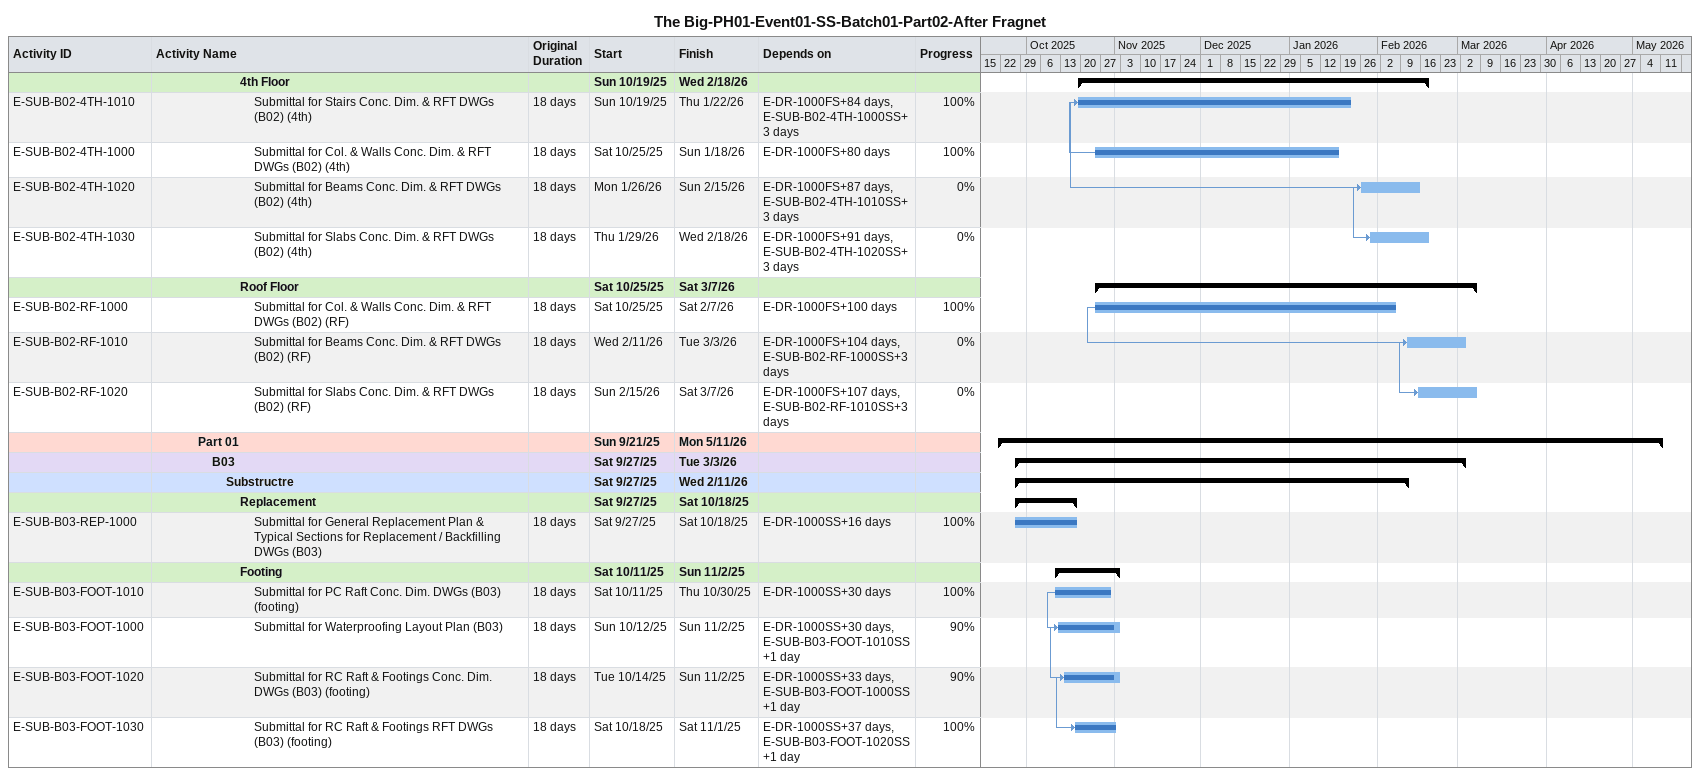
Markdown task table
The Big-PH01-Event01-SS-Batch01-Part02-After Fragnet

| ID | Level | Task | Original duration | Start | Finish | Predecessors | % complete |
|---|---|---|---|---|---|---|---|
|  | 7 | **4th Floor** |  | 2025-10-19 | 2026-02-18 |  |  |
| E-SUB-B02-4TH-1010 | 8 | Submittal for Stairs Conc. Dim. & RFT DWGs (B02) (4th) | 18d | 2025-10-19 | 2026-01-22 | E-DR-1000FS+84d, E-SUB-B02-4TH-1000SS+3d | 100 |
| E-SUB-B02-4TH-1000 | 8 | Submittal for Col. & Walls Conc. Dim. & RFT DWGs (B02) (4th) | 18d | 2025-10-25 | 2026-01-18 | E-DR-1000FS+80d | 100 |
| E-SUB-B02-4TH-1020 | 8 | Submittal for Beams Conc. Dim. & RFT DWGs (B02) (4th) | 18d | 2026-01-26 | 2026-02-15 | E-DR-1000FS+87d, E-SUB-B02-4TH-1010SS+3d | 0 |
| E-SUB-B02-4TH-1030 | 8 | Submittal for Slabs Conc. Dim. & RFT DWGs (B02) (4th) | 18d | 2026-01-29 | 2026-02-18 | E-DR-1000FS+91d, E-SUB-B02-4TH-1020SS+3d | 0 |
|  | 7 | **Roof Floor** |  | 2025-10-25 | 2026-03-07 |  |  |
| E-SUB-B02-RF-1000 | 8 | Submittal for Col. & Walls Conc. Dim. & RFT DWGs (B02) (RF) | 18d | 2025-10-25 | 2026-02-07 | E-DR-1000FS+100d | 100 |
| E-SUB-B02-RF-1010 | 8 | Submittal for Beams Conc. Dim. & RFT DWGs (B02) (RF) | 18d | 2026-02-11 | 2026-03-03 | E-DR-1000FS+104d, E-SUB-B02-RF-1000SS+3d | 0 |
| E-SUB-B02-RF-1020 | 8 | Submittal for Slabs Conc. Dim. & RFT DWGs (B02) (RF) | 18d | 2026-02-15 | 2026-03-07 | E-DR-1000FS+107d, E-SUB-B02-RF-1010SS+3d | 0 |
|  | 4 | **Part 01** |  | 2025-09-21 | 2026-05-11 |  |  |
|  | 5 | **B03** |  | 2025-09-27 | 2026-03-03 |  |  |
|  | 6 | **Substructre** |  | 2025-09-27 | 2026-02-11 |  |  |
|  | 7 | **Replacement** |  | 2025-09-27 | 2025-10-18 |  |  |
| E-SUB-B03-REP-1000 | 8 | Submittal for General Replacement Plan & Typical Sections for Replacement / Backfilling DWGs (B03) | 18d | 2025-09-27 | 2025-10-18 | E-DR-1000SS+16d | 100 |
|  | 7 | **Footing** |  | 2025-10-11 | 2025-11-02 |  |  |
| E-SUB-B03-FOOT-1010 | 8 | Submittal for PC Raft Conc. Dim. DWGs (B03) (footing) | 18d | 2025-10-11 | 2025-10-30 | E-DR-1000SS+30d | 100 |
| E-SUB-B03-FOOT-1000 | 8 | Submittal for Waterproofing Layout Plan (B03) | 18d | 2025-10-12 | 2025-11-02 | E-DR-1000SS+30d, E-SUB-B03-FOOT-1010SS+1d | 90 |
| E-SUB-B03-FOOT-1020 | 8 | Submittal for RC Raft & Footings Conc. Dim. DWGs (B03) (footing) | 18d | 2025-10-14 | 2025-11-02 | E-DR-1000SS+33d, E-SUB-B03-FOOT-1000SS+1d | 90 |
| E-SUB-B03-FOOT-1030 | 8 | Submittal for RC Raft & Footings RFT DWGs (B03) (footing) | 18d | 2025-10-18 | 2025-11-01 | E-DR-1000SS+37d, E-SUB-B03-FOOT-1020SS+1d | 100 |
